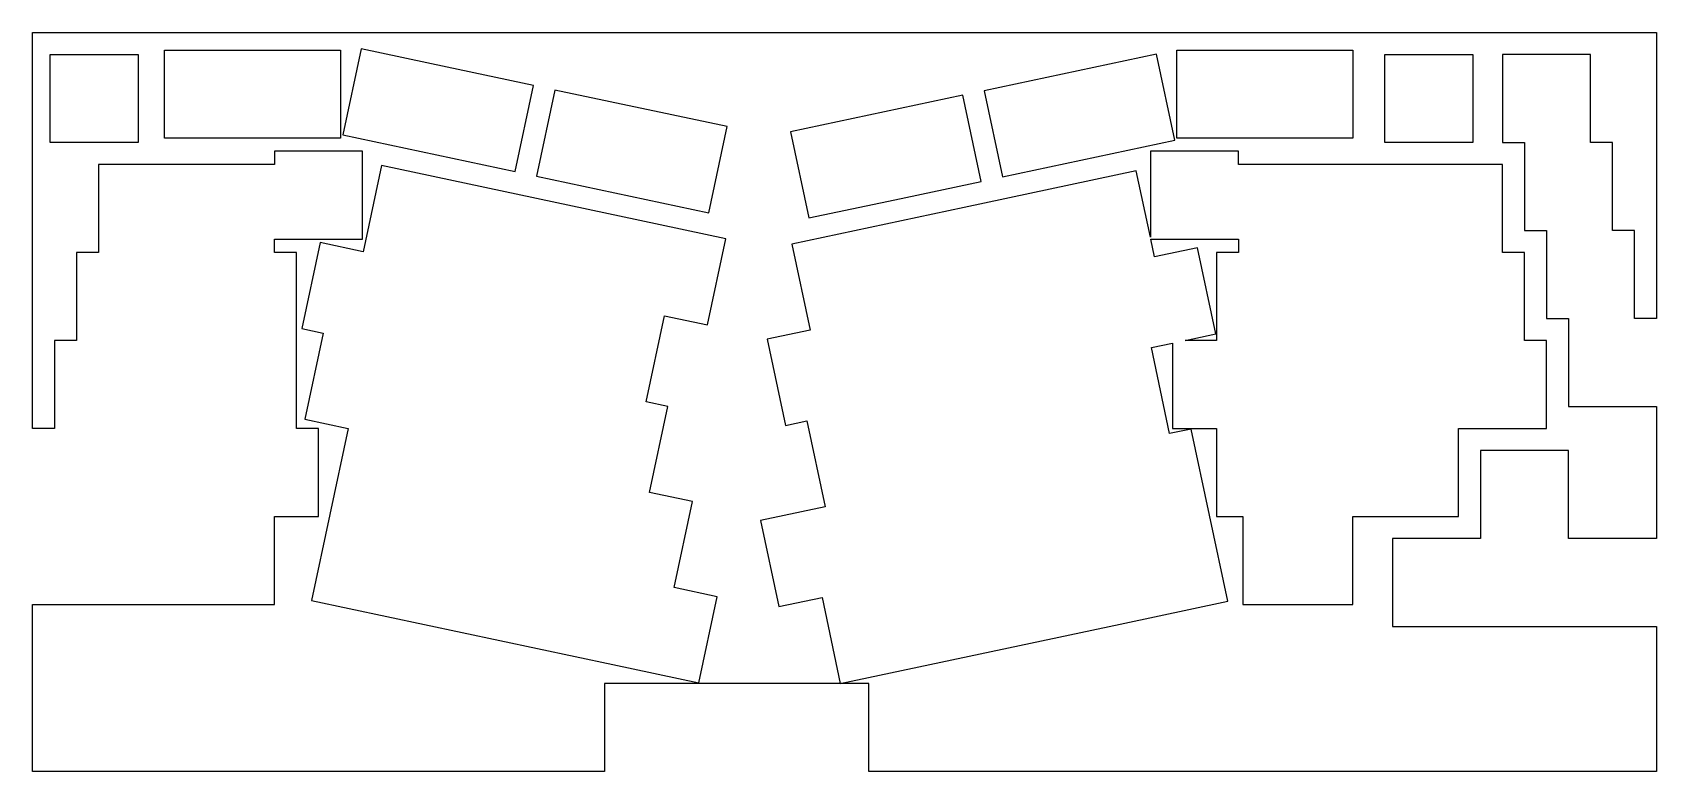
# Model space of a CAD drawing. Extents: x 0 to 352, y 0 to 160.
import ezdxf

# ---------------------------------------------------------------- set-up
doc = ezdxf.new("R2010")
doc.units = 0
doc.layers.get('0').update_dxf_attribs({"linetype": 'CONTINUOUS'})

msp = doc.modelspace()

# ---------------------------------------------------------------- linework, layer by layer
at = {"color": 0}
for p, q in [((0.095085, 74.695), (0.095085, 160.419)), ((0.095085, 160.419), (351.568, 160.419)), ((351.568, 160.419), (351.568, 98.509)), ((3.90398, 155.659), (22.9554, 155.659)), ((3.90398, 136.606), (3.90398, 155.659)), ((22.9554, 155.659), (22.9554, 136.606)), ((28.6687, 156.61), (66.7703, 156.61)), ((28.6687, 137.559), (28.6687, 156.61)), ((66.7703, 156.61), (66.7703, 137.559)), ((71.2392, 156.862), (67.2786, 138.227)), ((89.873, 152.9), (71.2392, 156.862)), ((243.342, 155.72), (206.072, 147.797)), ((247.304, 137.083), (243.342, 155.72)), ((247.744, 156.61), (285.845, 156.61)), ((247.744, 137.559), (247.744, 156.61)), ((285.845, 156.61), (285.845, 137.559)), ((292.796, 155.659), (311.848, 155.659)), ((292.796, 136.606), (292.796, 155.659)), ((311.848, 155.659), (311.848, 136.606)), ((337.28, 155.659), (318.228, 155.659)), ((318.228, 155.659), (318.228, 136.606)), ((337.28, 136.609), (337.28, 155.659)), ((108.508, 148.94), (89.873, 152.902)), ((89.873, 152.902), (89.873, 152.9)), ((104.547, 130.304), (108.508, 148.94)), ((113.166, 147.95), (109.204, 129.314)), ((150.435, 140.028), (113.166, 147.95)), ((206.072, 147.797), (210.034, 129.161)), ((201.417, 146.808), (164.146, 138.885)), ((205.377, 128.171), (201.417, 146.808)), ((66.7703, 137.559), (28.6687, 137.559)), ((67.2786, 138.227), (104.547, 130.304)), ((146.473, 121.393), (150.435, 140.028)), ((164.146, 138.885), (168.108, 120.25)), ((210.034, 129.161), (247.304, 137.083)), ((285.845, 137.559), (247.744, 137.559)), ((22.9554, 136.606), (3.90398, 136.606)), ((71.5328, 134.703), (52.4799, 134.703)), ((52.4799, 134.703), (52.4799, 131.845)), ((71.5328, 115.652), (71.5328, 134.703)), ((242.029, 134.703), (242.029, 116.087)), ((261.08, 134.703), (242.029, 134.703)), ((261.08, 131.845), (261.08, 134.703)), ((311.848, 136.606), (292.796, 136.606)), ((318.228, 136.606), (322.99, 136.606)), ((322.99, 136.606), (322.99, 117.556)), ((342.043, 136.609), (337.28, 136.609)), ((342.043, 117.559), (342.043, 136.609)), ((52.4799, 131.845), (14.3798, 131.845)), ((14.3798, 131.845), (14.3798, 112.795)), ((75.6059, 131.589), (71.6442, 112.955)), ((131.506, 119.706), (75.6059, 131.589)), ((238.977, 130.447), (220.343, 126.486)), ((242.029, 116.087), (238.977, 130.447)), ((318.23, 131.845), (261.08, 131.845)), ((318.23, 112.795), (318.23, 131.845)), ((109.204, 129.314), (146.473, 121.393)), ((186.742, 124.211), (205.377, 128.171)), ((168.108, 120.25), (186.742, 124.211)), ((220.343, 126.486), (201.709, 122.524)), ((150.143, 115.747), (131.506, 119.707)), ((131.506, 119.707), (131.506, 119.706)), ((201.709, 122.525), (164.44, 114.603)), ((201.709, 122.524), (201.709, 122.525)), ((322.99, 117.556), (327.754, 117.556)), ((327.754, 117.556), (327.754, 98.5061)), ((346.805, 117.559), (342.043, 117.559)), ((346.805, 98.509), (346.805, 117.559)), ((14.3798, 112.795), (9.6187, 112.795)), ((9.6187, 112.795), (9.6187, 93.7451)), ((52.4828, 112.795), (52.4828, 115.652)), ((52.4828, 115.652), (71.5328, 115.652)), ((57.2453, 112.795), (52.4828, 112.795)), ((57.2453, 74.695), (57.2453, 112.795)), ((62.3274, 114.937), (58.3667, 96.3002)), ((71.6442, 112.955), (62.3274, 114.937)), ((146.181, 97.1102), (150.143, 115.747)), ((164.44, 114.603), (168.4, 95.9693)), ((242.937, 111.814), (242.121, 115.652)), ((242.121, 115.652), (261.079, 115.652)), ((252.254, 113.793), (242.937, 111.814)), ((256.214, 95.1576), (252.254, 113.793)), ((261.079, 112.795), (256.315, 112.795)), ((256.315, 112.795), (256.315, 93.7451)), ((261.079, 115.652), (261.079, 112.795)), ((322.993, 112.795), (318.23, 112.795)), ((322.993, 93.7451), (322.993, 112.795)), ((132.903, 80.458), (136.864, 99.0907)), ((136.864, 99.0907), (146.181, 97.1102)), ((327.754, 98.5061), (332.515, 98.5061)), ((332.515, 98.5061), (332.515, 79.4561)), ((351.568, 98.509), (346.805, 98.509)), ((58.3667, 96.3002), (63.0259, 95.3107)), ((63.0259, 95.3107), (59.0642, 76.677)), ((168.4, 95.9693), (159.083, 93.9892)), ((249.571, 93.7451), (256.214, 95.1576)), ((9.6187, 93.7451), (4.85482, 93.7451)), ((4.85482, 93.7451), (4.85482, 74.695)), ((159.083, 93.9892), (163.044, 75.354)), ((242.24, 92.1879), (246.79, 93.1541)), ((246.2, 73.5556), (242.24, 92.1879)), ((246.79, 93.1541), (246.79, 74.6936)), ((256.315, 93.7451), (249.571, 93.7451)), ((327.755, 93.7451), (322.993, 93.7451)), ((327.755, 74.6936), (327.755, 93.7451)), ((137.563, 79.4688), (132.903, 80.458)), ((133.601, 60.8348), (137.563, 79.4688)), ((332.515, 79.4561), (351.568, 79.4561)), ((351.568, 79.4561), (351.568, 50.884)), ((4.85482, 74.695), (0.095085, 74.695)), ((62.0078, 74.695), (57.2453, 74.695)), ((59.0642, 76.677), (68.381, 74.6965)), ((62.0078, 55.6436), (62.0078, 74.695)), ((68.381, 74.6965), (64.4204, 56.0627)), ((163.044, 75.354), (167.703, 76.3432)), ((167.703, 76.3432), (171.663, 57.7109)), ((250.858, 74.5451), (246.2, 73.5556)), ((246.79, 74.6936), (256.315, 74.6936)), ((258.781, 37.2759), (250.858, 74.5451)), ((256.315, 74.6936), (256.315, 55.6436)), ((308.705, 55.6436), (308.705, 74.6936)), ((308.705, 74.6936), (327.755, 74.6936)), ((332.518, 69.934), (313.465, 69.934)), ((313.465, 69.934), (313.465, 50.884)), ((332.518, 50.884), (332.518, 69.934)), ((142.919, 58.8546), (133.601, 60.8348)), ((138.957, 40.2209), (142.919, 58.8546)), ((171.663, 57.7109), (157.687, 54.7412)), ((52.4828, 36.5936), (52.4828, 55.6436)), ((52.4828, 55.6436), (62.0078, 55.6436)), ((64.4218, 56.0627), (60.4587, 37.429)), ((64.4204, 56.0627), (64.4218, 56.0627)), ((157.687, 54.7412), (161.648, 36.1061)), ((256.315, 55.6436), (262.03, 55.6436)), ((262.03, 55.6436), (262.03, 36.5936)), ((285.845, 36.5936), (285.845, 55.6436)), ((285.845, 55.6436), (308.705, 55.6436)), ((313.465, 50.884), (294.415, 50.884)), ((294.415, 50.884), (294.415, 31.8313)), ((351.568, 50.884), (332.518, 50.884)), ((148.274, 38.2404), (138.957, 40.2209)), ((0.095085, 0.398254), (0.095085, 36.5936)), ((0.095085, 36.5936), (52.4828, 36.5936)), ((60.4587, 37.429), (125.68, 23.5658)), ((144.314, 19.6053), (148.274, 38.2404)), ((161.648, 36.1061), (170.965, 38.0862)), ((170.965, 38.0862), (174.927, 19.4524)), ((235.486, 32.3246), (258.781, 37.2759)), ((262.03, 36.5936), (285.845, 36.5936)), ((174.927, 19.4524), (235.486, 32.326)), ((235.486, 32.326), (235.486, 32.3246)), ((294.415, 31.8313), (351.568, 31.8313)), ((351.568, 31.8313), (351.568, 0.398254)), ((125.68, 23.5658), (144.314, 19.6053)), ((181.07, 19.451), (123.917, 19.451)), ((123.917, 19.451), (123.917, 0.398254)), ((181.07, 0.398254), (181.07, 19.451)), ((123.917, 0.398254), (0.095085, 0.398254)), ((351.568, 0.398254), (181.07, 0.398254))]:
    msp.add_line(p, q, dxfattribs=at)

doc.saveas('drawing.dxf')
